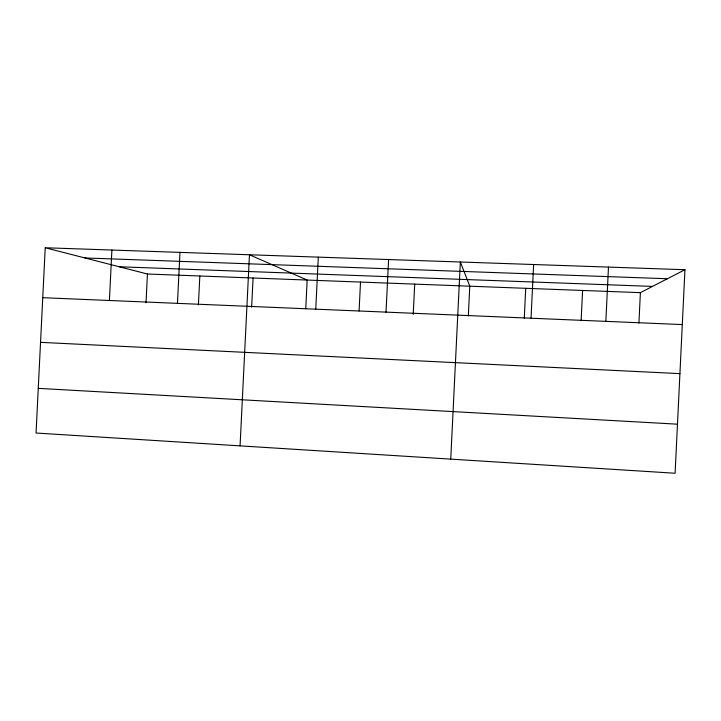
<?xml version="1.0" encoding="UTF-8"?>
<svg xmlns="http://www.w3.org/2000/svg" width="721" height="721" viewBox="0 0 721 721"><rect width="100%" height="100%" fill="white"/><g stroke="black" fill="none" stroke-linecap="round" stroke-linejoin="round"><path stroke-width="1.08" d="M45.225 247.754L36.05 433.024L675.108 473.246L684.95 269.717L45.225 247.754L147.435 274.016L640.392 292.645L684.95 269.717M109.412 300.495L111.899 250.043M146.012 302.784L147.435 274.016M177.456 303.361L179.971 252.377M198.401 304.992L199.834 275.999M240.066 445.866L249.457 254.765L307.164 280.054L305.758 308.696M251.638 307.236L253.071 278.009M315.762 309.174L318.312 257.127M359.103 310.94L360.509 282.064M386.023 312.121L388.592 259.542M413.232 314.338L414.71 284.119M450.742 459.124L460.349 262.002L469.777 286.192L468.326 315.834M524.275 318.195L525.726 288.31M531.026 318.222L533.63 264.526M581.135 320.584L582.595 290.455M605.847 321.368L608.479 267.094M638.923 323.017L640.392 292.645M84.925 257.956L667.412 278.739M119.181 266.761L652.514 286.408M42.746 297.692L682.3 324.576M40.538 342.349L679.93 373.631M38.258 388.358L677.488 424.182"/></g></svg>
